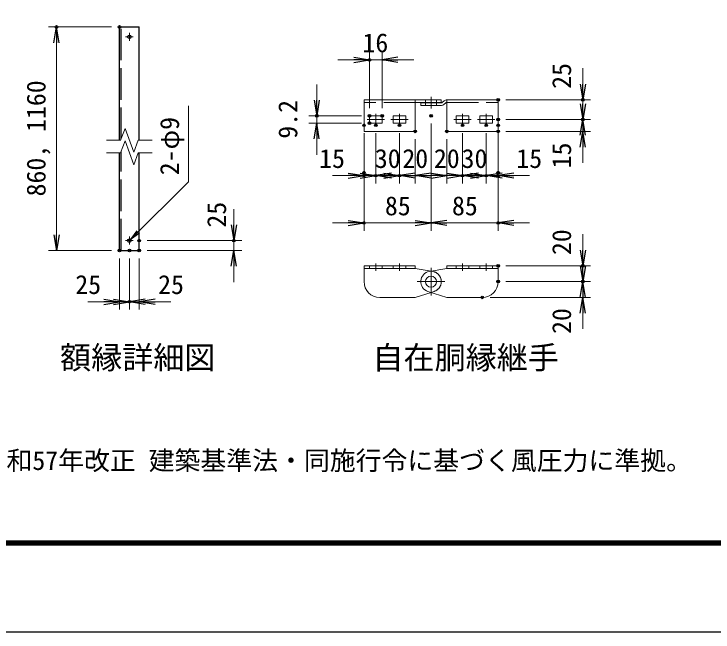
# Model space of a CAD drawing. Units: millimetres, scale not verified, with parts at other scales. Extents: x -6300 to 6300, y -4455 to 4455.
# Drawn here: x 262 to 2921, y -4455 to -2104 of the extents above; entities that cross this region are included whole.
import ezdxf
from ezdxf.enums import TextEntityAlignment as Align

# ---------------------------------------------------------------- set-up
doc = ezdxf.new("R2010")
doc.units = ezdxf.units.MM
doc.header["$LTSCALE"] = 20
doc.header["$PDMODE"] = 32
doc.header["$PDSIZE"] = 10
doc.linetypes.add('DASHED', pattern=[7.5, 6, -1.5])
doc.linetypes.add('USER1', pattern=[50.8, 31.75, -6.35, 6.35, -6.35])
for name, color, linetype, lineweight in [('0-0_D-BMK', 2, 'USER1', 13), ('0-2_D-STR1', 1, 'Continuous', 25), ('0-3_D-STR3', 3, 'Continuous', 13), ('0-5_0', 7, 'Continuous', 25), ('0-6_D-STR-DIM', 7, 'Continuous', 13), ('0-8_D-STR-TXT', 7, 'Continuous', 13), ('0-9_D-TTL-TXT', 7, 'Continuous', 25), ('0-A_D-TTL', 7, 'Continuous', 25)]:
    doc.layers.add(name, color=color, linetype=linetype, lineweight=lineweight)
doc.layers.add('0-7_Defpoints', color=8, linetype='Continuous')
doc.styles.add('ＭＳ ゴシック', font='')
doc.styles.get('ＭＳ ゴシック').set_extended_font_data('MS Gothic')

# ---------------------------------------------------------------- blocks, each defined once
blk = doc.blocks.new('_Open')
at = {"layer": '0-5_0'}
blk.add_line((-20, 3.333), (0, 0), dxfattribs=at)
blk.add_lwpolyline([(-20, -3.333), (0, 0), (-20, 0)], dxfattribs=at)

msp = doc.modelspace()

# ---------------------------------------------------------------- linework, layer by layer
at = {"layer": '0-0_D-BMK'}
for p, q in [((701.12, -2175.94), (701.12, -2205.94)), ((686.12, -2190.94), (716.12, -2190.94)), ((1848.61, -2463.4), (1848.61, -2419.6)), ((1638.61, -2527.6), (1638.61, -2483.8)), ((1728.61, -2527.6), (1728.61, -2483.8)), ((1968.61, -2527.6), (1968.61, -2483.8)), ((2058.61, -2527.6), (2058.61, -2483.8)), ((1605.61, -2505.7), (1671.61, -2505.7)), ((1695.61, -2505.7), (1761.61, -2505.7)), ((1935.61, -2505.7), (2001.61, -2505.7)), ((2025.61, -2505.7), (2091.61, -2505.7)), ((701.12, -2951.14), (701.12, -2981.14)), ((686.12, -2966.14), (716.12, -2966.14)), ((1638.61, -3053.06), (1638.61, -3080.66)), ((1728.61, -3053.06), (1728.61, -3080.66)), ((1968.61, -3053.06), (1968.61, -3080.66)), ((2058.61, -3053.06), (2058.61, -3080.66)), ((1848.61, -3069.68), (1848.61, -3174.45)), ((1848.61, -3099.56), (1848.61, -3144.56)), ((1796.23, -3122.06), (1901, -3122.06)), ((1821.61, -3122.06), (1875.61, -3122.06))]:
    msp.add_line(p, q, dxfattribs=at)
at = {"layer": '0-2_D-STR1'}
for p, q in [((663.62, -2584.54), (663.62, -2153.44)), ((663.62, -2153.44), (738.62, -2153.44)), ((738.62, -2584.54), (738.62, -2153.44)), ((663.62, -3003.64), (663.62, -2632.54)), ((738.62, -3003.64), (738.62, -2632.54)), ((663.62, -3003.64), (738.62, -3003.64))]:
    msp.add_line(p, q, dxfattribs=at)
at = {"layer": '0-2_D-STR1', "linetype": 'DASHED'}
for p, q in [((669.62, -2580.17), (669.62, -2153.44)), ((669.62, -3003.64), (669.62, -2628.17))]:
    msp.add_line(p, q, dxfattribs=at)
at = {"layer": '0-2_D-STR1'}
for centre in [(701.12, -2190.94), (701.12, -2966.14)]:
    msp.add_circle(centre, 6.75, dxfattribs=at)
at = {"layer": '0-3_D-STR3'}
for p, q in [((1593.61, -2430.7), (1887.61, -2430.7)), ((1593.61, -2550.7), (1593.61, -2430.7)), ((1788.61, -2550.7), (1788.61, -2430.7)), ((1788.61, -2440.3), (1887.61, -2440.3)), ((1809.61, -2452.3), (1809.61, -2442.7)), ((1809.61, -2442.7), (1888.05, -2442.7)), ((1887.61, -2440.3), (1887.61, -2430.7)), ((1898.5, -2434.89), (1891.28, -2441.45)), ((1904.96, -2441.99), (1897.73, -2448.56)), ((1908.61, -2430.7), (2103.61, -2430.7)), ((1908.61, -2550.7), (1908.61, -2430.7)), ((2103.61, -2550.7), (2103.61, -2430.7)), ((1809.61, -2452.3), (1888.05, -2452.3)), ((1614.61, -2491.9), (1662.61, -2491.9)), ((1614.61, -2519.5), (1614.61, -2491.9)), ((1662.61, -2519.5), (1662.61, -2491.9)), ((1704.61, -2491.9), (1752.61, -2491.9)), ((1704.61, -2519.5), (1704.61, -2491.9)), ((1752.61, -2519.5), (1752.61, -2491.9)), ((1944.61, -2491.9), (1992.61, -2491.9)), ((1944.61, -2519.5), (1944.61, -2491.9)), ((1992.61, -2519.5), (1992.61, -2491.9)), ((2034.61, -2491.9), (2082.61, -2491.9)), ((2034.61, -2519.5), (2034.61, -2491.9)), ((2082.61, -2519.5), (2082.61, -2491.9)), ((1614.61, -2519.5), (1662.61, -2519.5)), ((1704.61, -2519.5), (1752.61, -2519.5)), ((1944.61, -2519.5), (1992.61, -2519.5)), ((2034.61, -2519.5), (2082.61, -2519.5)), ((1593.61, -2550.7), (1788.61, -2550.7)), ((1908.61, -2550.7), (2103.61, -2550.7)), ((1593.61, -3062.06), (1788.61, -3062.06)), ((1593.61, -3062.06), (1593.61, -3122.06)), ((1593.61, -3071.66), (1788.61, -3071.66)), ((1788.61, -3062.06), (1788.61, -3071.66)), ((1788.61, -3071.66), (1848.61, -3082.44)), ((1908.61, -3071.66), (1841.72, -3083.68)), ((1908.61, -3062.06), (2103.61, -3062.06)), ((1908.61, -3062.06), (1908.61, -3071.66)), ((1908.61, -3071.66), (2103.61, -3071.66)), ((2103.61, -3062.06), (2103.61, -3122.06)), ((1788.61, -3182.06), (1848.61, -3162.99)), ((1908.61, -3182.06), (1836.8, -3159.23)), ((1653.61, -3182.06), (1788.61, -3182.06)), ((1908.61, -3182.06), (2043.61, -3182.06))]:
    msp.add_line(p, q, dxfattribs=at)
at = {"layer": '0-3_D-STR3', "linetype": 'DASHED'}
for p, q in [((1788.61, -2440.3), (1593.61, -2440.3)), ((1827.61, -2430.7), (1827.61, -2440.3)), ((1827.61, -2452.3), (1827.61, -2442.7)), ((1869.61, -2430.7), (1869.61, -2440.3)), ((1869.61, -2452.3), (1869.61, -2442.7)), ((1908.61, -2440.3), (2103.61, -2440.3)), ((1614.61, -3062.06), (1614.61, -3071.66)), ((1662.61, -3062.06), (1662.61, -3071.66)), ((1704.61, -3062.06), (1704.61, -3071.66)), ((1752.61, -3062.06), (1752.61, -3071.66)), ((1848.61, -3082.44), (1855.51, -3083.68)), ((1944.61, -3062.06), (1944.61, -3071.66)), ((1992.61, -3062.06), (1992.61, -3071.66)), ((2034.61, -3062.06), (2034.61, -3071.66)), ((2082.61, -3062.06), (2082.61, -3071.66)), ((1848.61, -3162.99), (1860.43, -3159.23))]:
    msp.add_line(p, q, dxfattribs=at)
at = {"layer": '0-3_D-STR3'}
msp.add_circle((1848.61, -3122.06), 21, dxfattribs=at)
for centre, radius, start, end in [((1888.05, -2437.9), 4.8, 270, 312.26587), ((1908.57, -2444.91), 14.21, 89.8278, 135.14925), ((1908.61, -2445.1), 4.8, 90, 139.63546), ((1888.05, -2437.9), 14.4, 270, 312.26587), ((1848.61, -3122.06), 39, 100.18177, 252.36255), ((1653.61, -3122.06), 60, 180, 270), ((2043.61, -3122.06), 60, 270, 0)]:
    msp.add_arc(centre, radius, start, end, dxfattribs=at)
at = {"layer": '0-3_D-STR3', "linetype": 'DASHED'}
msp.add_arc((1848.61, -3122.06), 39, 287.63745, 79.81823, dxfattribs=at)
at = {"layer": '0-6_D-STR-DIM'}
for p, q in [((633.62, -2153.44), (393.62, -2153.44)), ((423.62, -2943.64), (423.62, -2213.44)), ((1614.61, -2461.9), (1614.61, -2249.02)), ((1662.61, -2461.9), (1662.61, -2249.02)), ((1554.61, -2279.02), (1494.61, -2279.02)), ((1662.61, -2279.02), (1614.61, -2279.02)), ((1722.61, -2279.02), (1782.61, -2279.02)), ((2425.46, -2370.7), (2425.46, -2310.7)), ((1413.61, -2431.9), (1413.61, -2371.9)), ((2425.46, -2445.7), (2425.46, -2385.7)), ((2133.61, -2430.7), (2455.46, -2430.7)), ((2425.46, -2505.7), (2425.46, -2430.7)), ((1584.61, -2491.9), (1383.61, -2491.9)), ((1413.61, -2519.5), (1413.61, -2491.9)), ((1584.61, -2519.5), (1383.61, -2519.5)), ((1848.61, -2521.3), (1848.61, -2929.11)), ((1848.61, -2521.3), (1848.61, -2929.11)), ((2133.61, -2505.7), (2455.46, -2505.7)), ((2133.61, -2505.7), (2455.46, -2505.7)), ((2425.46, -2550.7), (2425.46, -2505.7)), ((667.97, -2584.69), (684.55, -2539.16)), ((717.69, -2630.22), (684.55, -2539.16)), ((2133.61, -2550.7), (2455.46, -2550.7)), ((1593.61, -2557.6), (1593.61, -2749.11)), ((1638.61, -2557.6), (1638.61, -2749.11)), ((1638.61, -2557.6), (1638.61, -2749.11)), ((1728.61, -2557.6), (1728.61, -2749.11)), ((1728.61, -2557.6), (1728.61, -2749.11)), ((1968.61, -2557.6), (1968.61, -2749.11)), ((1968.61, -2557.6), (1968.61, -2749.11)), ((2058.61, -2557.6), (2058.61, -2749.11)), ((2058.61, -2557.6), (2058.61, -2749.11)), ((2103.61, -2557.6), (2103.61, -2749.11)), ((2425.46, -2565.7), (2425.46, -2625.7)), ((614.51, -2584.54), (668.03, -2584.54)), ((667.97, -2632.69), (684.55, -2587.16)), ((717.69, -2678.22), (684.55, -2587.16)), ((734.27, -2584.69), (717.69, -2630.22)), ((734.32, -2584.54), (787.84, -2584.54)), ((1413.61, -2579.5), (1413.61, -2639.5)), ((1788.61, -2580.7), (1788.61, -2749.11)), ((1908.61, -2580.7), (1908.61, -2749.11)), ((2425.46, -2610.7), (2425.46, -2670.7)), ((614.51, -2632.54), (668.03, -2632.54)), ((734.27, -2632.69), (717.69, -2678.22)), ((734.32, -2632.54), (787.84, -2632.54)), ((1533.61, -2719.11), (1473.61, -2719.11)), ((1578.61, -2719.11), (1518.61, -2719.11)), ((1638.61, -2719.11), (1593.61, -2719.11)), ((1593.61, -2737.6), (1593.61, -2929.11)), ((1668.61, -2719.11), (1608.61, -2719.11)), ((1728.61, -2719.11), (1638.61, -2719.11)), ((1698.61, -2719.11), (1758.61, -2719.11)), ((1788.61, -2719.11), (1728.61, -2719.11)), ((1848.61, -2719.11), (1788.61, -2719.11)), ((1788.61, -2719.11), (1848.61, -2719.11)), ((1908.61, -2719.11), (1848.61, -2719.11)), ((1848.61, -2719.11), (1908.61, -2719.11)), ((1908.61, -2719.11), (1968.61, -2719.11)), ((1998.61, -2719.11), (1938.61, -2719.11)), ((1968.61, -2719.11), (2058.61, -2719.11)), ((2028.61, -2719.11), (2088.61, -2719.11)), ((2058.61, -2719.11), (2103.61, -2719.11)), ((2103.61, -2737.6), (2103.61, -2929.11)), ((2118.61, -2719.11), (2178.61, -2719.11)), ((2163.61, -2719.11), (2223.61, -2719.11)), ((1098.62, -2906.14), (1098.62, -2846.14)), ((1533.61, -2899.11), (1473.61, -2899.11)), ((1848.61, -2899.11), (1593.61, -2899.11)), ((1788.61, -2899.11), (1728.61, -2899.11)), ((1848.61, -2899.11), (2103.61, -2899.11)), ((1908.61, -2899.11), (1968.61, -2899.11)), ((2163.61, -2899.11), (2223.61, -2899.11)), ((2425.46, -3002.06), (2425.46, -2942.06)), ((768.62, -2966.14), (1128.62, -2966.14)), ((1098.62, -3003.64), (1098.62, -2966.14)), ((633.62, -3003.64), (393.62, -3003.64)), ((768.62, -3003.64), (1128.62, -3003.64)), ((2425.46, -3062.06), (2425.46, -3002.06)), ((663.62, -3033.64), (663.62, -3228.64)), ((701.12, -3033.64), (701.12, -3228.64)), ((701.12, -3033.64), (701.12, -3228.64)), ((738.62, -3033.64), (738.62, -3228.64)), ((1098.62, -3063.64), (1098.62, -3123.64)), ((2133.61, -3062.06), (2455.46, -3062.06)), ((2425.46, -3122.06), (2425.46, -3062.06)), ((2133.61, -3122.06), (2455.46, -3122.06)), ((2133.61, -3122.06), (2455.46, -3122.06)), ((2425.46, -3182.06), (2425.46, -3122.06)), ((2073.61, -3182.06), (2455.46, -3182.06)), ((2425.46, -3182.06), (2425.46, -3242.06)), ((603.62, -3198.64), (543.62, -3198.64)), ((641.12, -3198.64), (581.12, -3198.64)), ((663.62, -3198.64), (701.12, -3198.64)), ((738.62, -3198.64), (701.12, -3198.64)), ((761.12, -3198.64), (821.12, -3198.64)), ((798.62, -3198.64), (858.62, -3198.64)), ((2425.46, -3242.06), (2425.46, -3302.06))]:
    msp.add_line(p, q, dxfattribs=at)
at = {"layer": '0-7_Defpoints'}
for p in [(423.62, -2153.44), (663.62, -2153.44), (1614.61, -2279.02), (2103.61, -2430.7), (2425.46, -2430.7), (1413.61, -2491.9), (1614.61, -2491.9), (1662.61, -2491.9), (1848.61, -2491.3), (1593.61, -2527.6), (1614.61, -2519.5), (1638.61, -2527.6), (1728.61, -2527.6), (1968.61, -2527.6), (2058.61, -2527.6), (2103.61, -2505.7), (2103.61, -2527.6), (2425.46, -2505.7), (1788.61, -2550.7), (1908.61, -2550.7), (2103.61, -2550.7), (1593.61, -2707.6), (2103.61, -2707.6), (1593.61, -2719.11), (1638.61, -2719.11), (1728.61, -2719.11), (1968.61, -2719.11), (2058.61, -2719.11), (2103.61, -2719.11), (1593.61, -2899.11), (2103.61, -2899.11), (738.62, -2966.14), (1098.62, -2966.14), (663.62, -3003.64), (663.62, -3003.64), (701.12, -3003.64), (738.62, -3003.64), (738.62, -3003.64), (2103.61, -3062.06), (2425.46, -3062.06), (2103.61, -3122.06), (2425.46, -3122.06), (2043.61, -3182.06), (701.12, -3198.64)]:
    msp.add_point(p, dxfattribs=at)
at = {"layer": '0-8_D-STR-TXT'}
msp.add_lwpolyline([(926.41, -2453.2), (926.41, -2743.01), (707.34, -2959.99)], dxfattribs=at)
at = {"layer": '0-A_D-TTL', "color": 2}
msp.add_lwpolyline([(-6300, 4455), (6300, 4455), (6300, -4455), (-6300, -4455)], close=True, dxfattribs=at)
at = {"layer": '0-A_D-TTL'}
for points in [[(-5895, 4125), (5895, 4125), (5895, -4125), (-5895, -4125)], [(-5891.25, 4121.25), (5891.25, 4121.25), (5891.25, -4121.25), (-5891.25, -4121.25)], [(-5887.5, 4117.5), (5887.5, 4117.5), (5887.5, -4117.5), (-5887.5, -4117.5)], [(-5883.75, 4113.75), (5883.75, 4113.75), (5883.75, -4113.75), (-5883.75, -4113.75)], [(-5880, 4110), (5880, 4110), (5880, -4110), (-5880, -4110)]]:
    msp.add_lwpolyline(points, close=True, dxfattribs=at)

# ---------------------------------------------------------------- block references
at = {"layer": '0-6_D-STR-DIM', "xscale": 3, "yscale": 3}
for p, rotation in [((423.62, -2153.44), 90), ((1662.61, -2279.02), 180), ((2425.46, -2430.7), 270), ((1413.61, -2491.9), 270), ((2425.46, -2505.7), 270), ((1413.61, -2519.5), 90), ((2425.46, -2505.7), 90), ((2425.46, -2550.7), 90), ((1638.61, -2719.11), 180), ((1728.61, -2719.11), 180), ((1788.61, -2719.11), 180), ((1968.61, -2719.11), 180), ((2058.61, -2719.11), 180), ((2103.61, -2719.11), 180), ((1848.61, -2899.11), 180), ((2103.61, -2899.11), 180), ((1098.62, -2966.14), 270), ((423.62, -3003.64), 270), ((1098.62, -3003.64), 90), ((2425.46, -3062.06), 270), ((2425.46, -3122.06), 270), ((2425.46, -3122.06), 90), ((701.12, -3198.64), 180), ((738.62, -3198.64), 180), ((2425.46, -3182.06), 90)]:
    msp.add_blockref('_Open', p, dxfattribs=dict(at, rotation=rotation))
for p in [(1614.61, -2279.02), (1593.61, -2719.11), (1638.61, -2719.11), (1728.61, -2719.11), (1908.61, -2719.11), (1968.61, -2719.11), (2058.61, -2719.11), (1593.61, -2899.11), (1848.61, -2899.11), (663.62, -3198.64), (701.12, -3198.64)]:
    msp.add_blockref('_Open', p, dxfattribs=at)
at = {"layer": '0-8_D-STR-TXT', "xscale": 2, "yscale": 2, "rotation": 224.72383}
msp.add_blockref('_Open', (705.92, -2961.39), dxfattribs=at)

# ---------------------------------------------------------------- texts
at = {"layer": '0-6_D-STR-DIM', "style": 'ＭＳ ゴシック'}
for s, p in [('16', (1587.8, -2271.5)), ('15', (1422.99, -2711.59)), ('30', (1634.68, -2711.59)), ('20', (1739.49, -2711.59)), ('20', (1859.49, -2711.59)), ('30', (1964.68, -2711.59)), ('15', (2172.99, -2711.59)), ('85', (1673.15, -2891.59)), ('85', (1928.15, -2891.59)), ('25', (495.47, -3191.04)), ('25', (810.47, -3191.04))]:
    msp.add_text(s, height=72.14, dxfattribs=at).set_placement(p, align=Align.BOTTOM_LEFT)
for s, p in [('25', (2402.93, -2388.85)), ('860, 1160', (403.98, -2798.11)), ('9.2', (1361.49, -2578.6)), ('15', (2402.93, -2691.33)), ('25', (1090.63, -2916.79)), ('20', (2402.93, -3021.19)), ('20', (2402.93, -3321.19))]:
    msp.add_text(s, height=72.14, rotation=90, dxfattribs=at).set_placement(p, align=Align.BOTTOM_LEFT)
at = {"layer": '0-8_D-STR-TXT', "style": 'ＭＳ ゴシック'}
msp.add_text('2-φ9', height=72.14, rotation=90, dxfattribs=at).set_placement((911.6, -2717.65), align=Align.BOTTOM_LEFT)
at = {"layer": '0-9_D-TTL-TXT', "style": 'ＭＳ ゴシック'}
for s, height, p in [('額縁詳細図', 86.66, (437.54, -3480.56)), ('自在胴縁継手', 86.66, (1625.6, -3480.56)), ('（設計条件）風荷重：昭和57年改正 建築基準法・同施行令に基づく風圧力に準拠。', 72.14, (-848.67, -3860.4))]:
    msp.add_text(s, height=height, dxfattribs=at).set_placement(p, align=Align.BOTTOM_LEFT)

doc.saveas('drawing.dxf')
